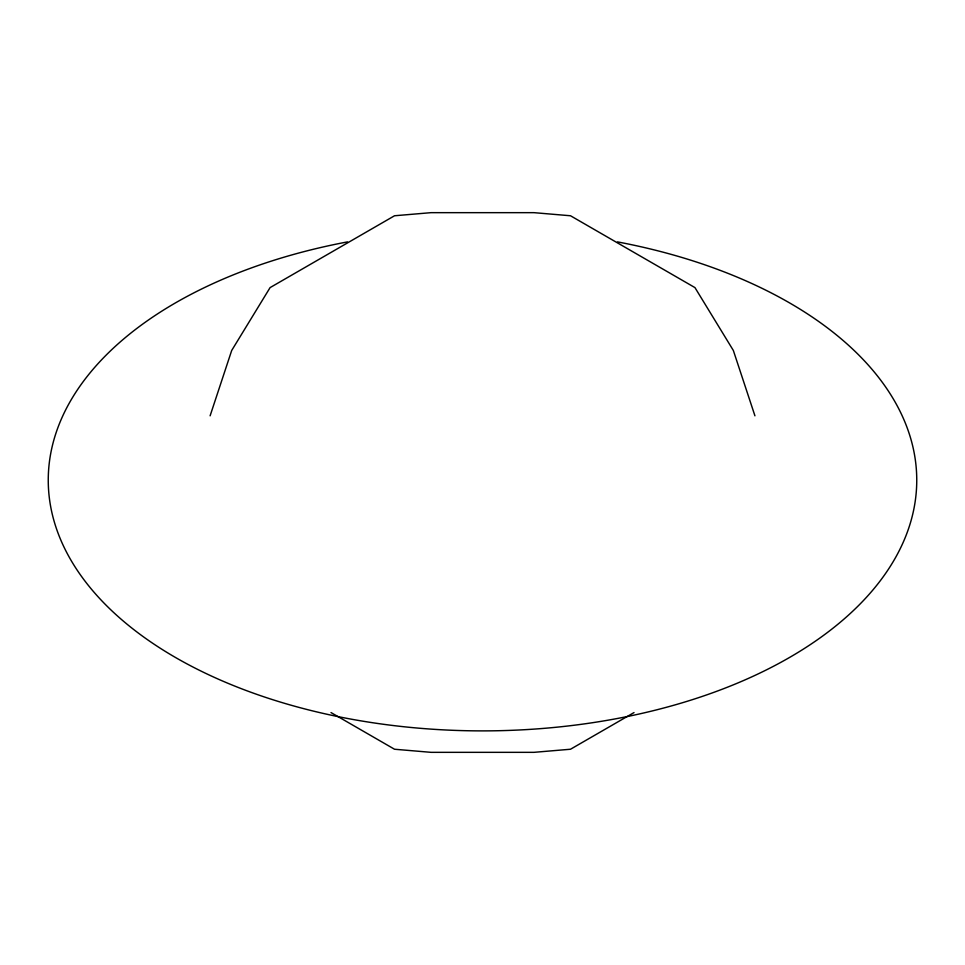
<?xml version="1.0" encoding="UTF-8"?>
<svg xmlns="http://www.w3.org/2000/svg" width="965" height="965" viewBox="0 0 965 965"><rect width="100%" height="100%" fill="white"/><g stroke="black" fill="none" stroke-linecap="round" stroke-linejoin="round"><path stroke-width="1.45" d="M210.105 415.819L231.697 350.464L270.091 287.606L394.528 215.762L431.078 212.662L533.959 212.662L570.508 215.762L694.957 287.606L733.34 350.464L754.932 415.819M634.029 712.568L570.508 749.238L533.959 752.338L431.078 752.338L394.528 749.238L331.007 712.568M617.467 241.889A434.25 250.707 0 0 1 833.651 627.672A434.25 250.707 0 0 1 131.349 627.672A434.25 250.707 0 0 1 347.533 241.889"/></g></svg>
